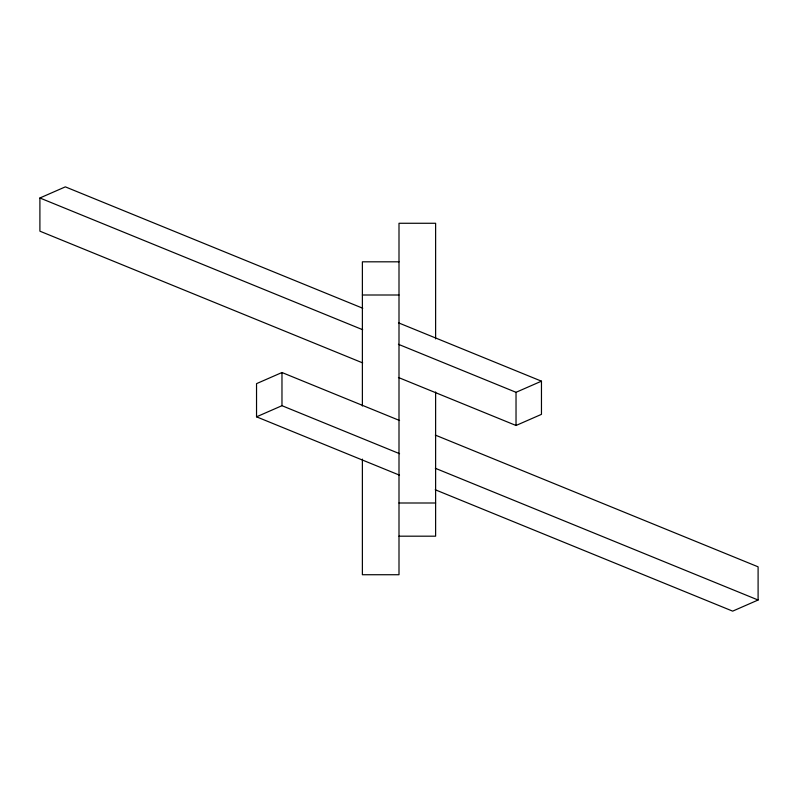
<?xml version="1.0" encoding="UTF-8"?>
<svg xmlns="http://www.w3.org/2000/svg" width="798" height="798" viewBox="0 0 798 798"><rect width="100%" height="100%" fill="white"/><g stroke="black" fill="none" stroke-linecap="round" stroke-linejoin="round"><path stroke-width="1.2" d="M362.691 362.91L39.9 231.171L39.9 197.984L65.336 186.862L362.771 308.247M399.569 420.506L281.973 372.516L256.537 383.648L256.537 416.825L399.499 475.169M256.537 416.825L281.973 405.693L399.569 453.693M398.431 344.307L516.027 392.307L541.463 381.175L541.463 414.352L516.027 425.484L398.431 377.494M435.309 435.09L758.1 566.829L758.1 600.016L732.664 611.138L435.229 489.753M399 261.814L362.382 261.814L362.382 406.032M362.382 295.001L399 295.001M399 502.999L435.618 502.999M399 536.186L435.618 536.186L435.618 391.968M398.501 322.831L541.463 381.175M39.9 197.984L362.691 329.724M435.309 468.276L758.1 600.016M516.027 392.307L516.027 425.484M435.618 338.891L435.618 223.27L399 223.27L399 574.73L362.382 574.73L362.382 459.109M281.973 372.516L281.973 405.693"/></g></svg>
